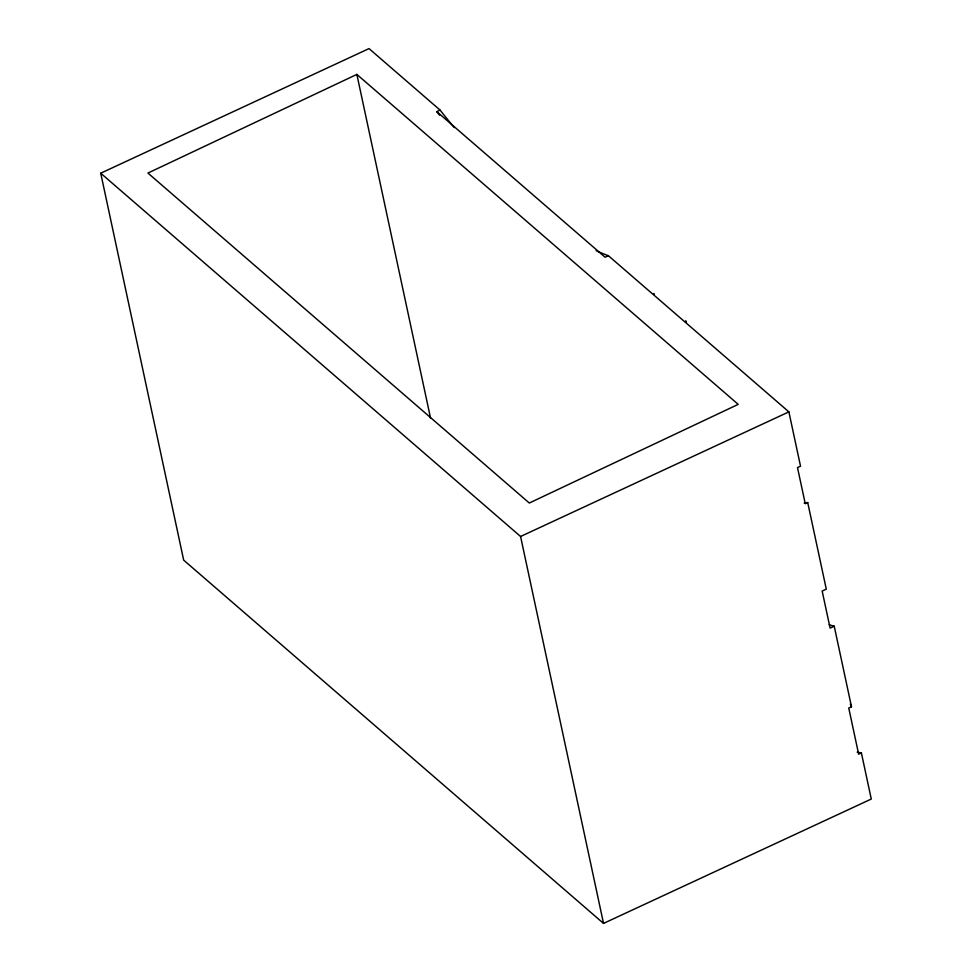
<?xml version="1.0" encoding="UTF-8"?>
<svg xmlns="http://www.w3.org/2000/svg" width="972" height="972" viewBox="0 0 972 972"><rect width="100%" height="100%" fill="white"/><g stroke="black" fill="none" stroke-linecap="round" stroke-linejoin="round"><path stroke-width="1.46" d="M356.858 74.407L147.938 173.065L529.303 503.022L738.21 404.364L356.858 74.407L430.596 418.337M857.183 752.182A491.662 157.257 65.1 0 0 861.386 752.899L871.277 799.045L603.527 923.4L183.672 560.127L100.724 173.21L369.02 48.6L440.085 110.091A572.144 183.003 65.1 0 0 454.288 127.611M439.636 115.194A572.144 183.003 65.1 0 1 436.793 111.622L440.085 110.091M861.386 752.899L858.641 754.175L848.75 708.029L851.496 706.766L834.219 626.187L830.112 628.106L822.166 591.049L826.285 589.141L807.72 502.56L805.253 503.703L797.502 467.593L800.527 466.183L788.875 411.873L608.375 255.697L605.082 257.216L436.793 111.622M100.724 173.21L520.579 536.483L788.875 411.873M653.913 293.471L654.387 294.419M685.782 320.699L686.451 322.157M520.579 536.483L603.527 923.4M807.72 502.56A172.372 55.137 65.1 0 1 804.16 503.095M850.366 704.007A96.933 31.007 65.1 0 1 851.496 706.766M608.375 255.697A572.144 183.003 65.1 0 1 596.152 250.679M834.219 626.187A251.639 80.482 65.1 0 1 829.238 624.753"/></g></svg>
